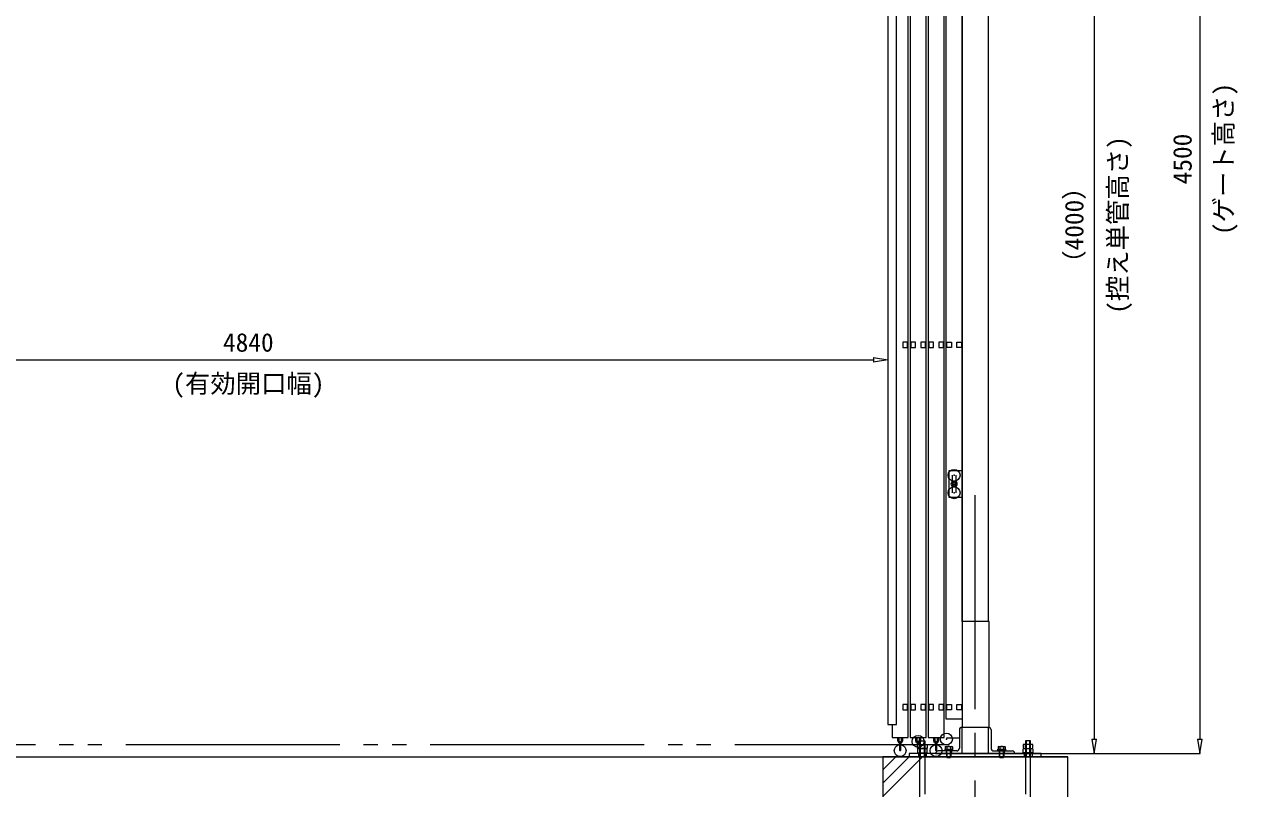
# Model space of a CAD drawing. Units: millimetres, scale not verified. Extents: x -10062 to 10062, y -16938 to 16938.
# Drawn here: x -4211 to 381, y -13908 to -11016 of the extents above; entities that cross this region are included whole.
import ezdxf
from ezdxf.enums import TextEntityAlignment as Align

# ---------------------------------------------------------------- set-up
doc = ezdxf.new("R2010")
doc.units = ezdxf.units.MM
doc.header["$LTSCALE"] = 90
doc.header["$PDMODE"] = 32
doc.header["$PDSIZE"] = 45
for name, pattern in [('CHAIN2', [12, 9, -1, 1, -1]), ('DASHED1', [1.8, 1.2, -0.6]), ('DOUBLE_CHAIN2', [12.8, 9, -1, 0.6, -0.6, 0.6, -1])]:
    doc.linetypes.add(name, pattern=pattern)
for name, color, linetype, lineweight in [('0-5_ﾍﾞｰｽﾗｲﾝ', 134, 'Continuous', 18), ('0-6_ﾎﾞﾙﾄ類', 134, 'Continuous', 18), ('0-8_ﾜｲﾔｰﾛｰﾌﾟ', 134, 'DOUBLE_CHAIN2', 18), ('0-9_基礎工事用PCA小', 134, 'Continuous', 18), ('0-C_寸法', 134, 'Continuous', 18), ('0-D_側固定棒', 134, 'Continuous', 18), ('1-1_中央走行棒', 134, 'Continuous', 18), ('1-2_中央走行棒右', 134, 'Continuous', 18), ('1-6_通芯', 134, 'CHAIN2', 18), ('1-A_標準柱', 134, 'Continuous', 18)]:
    doc.layers.add(name, color=color, linetype=linetype, lineweight=lineweight)
doc.styles.add('ＭＳ ゴシック', font='')
doc.styles.get('ＭＳ ゴシック').set_extended_font_data('MS Gothic')

msp = doc.modelspace()

# ---------------------------------------------------------------- linework, layer by layer
at = {"layer": '0-5_ﾍﾞｰｽﾗｲﾝ'}
for p, q in [((-7874.01, -13787.5), (-262.5, -13787.5)), ((-362.5, -13775.5), (237.5, -13775.5))]:
    msp.add_line(p, q, dxfattribs=at)
at = {"layer": '0-6_ﾎﾞﾙﾄ類'}
for p, q in [((-822.02, -13755.47), (-822.02, -13740.9)), ((-822.02, -13758.33), (-822.02, -13772.9)), ((-802.97, -13755.47), (-802.97, -13740.9)), ((-802.97, -13758.33), (-802.97, -13772.9)), ((-724.34, -13748.5), (-726.16, -13749.56)), ((-726.16, -13749.56), (-726.16, -13758.3)), ((-726.16, -13758.3), (-698.83, -13758.3)), ((-724.34, -13748.5), (-700.67, -13748.5)), ((-723.74, -13758.5), (-701.25, -13758.5)), ((-720.5, -13787.5), (-720.5, -13765.5)), ((-719.33, -13749.56), (-719.33, -13758.3)), ((-719.27, -13790.3), (-719.27, -13765.5)), ((-713.7, -13761.5), (-712.62, -13765.5)), ((-712.38, -13761.5), (-711.31, -13765.5)), ((-705.66, -13749.56), (-705.66, -13758.3)), ((-704.5, -13787.5), (-704.5, -13765.5)), ((-700.67, -13748.5), (-698.83, -13749.56)), ((-698.83, -13749.56), (-698.83, -13758.3)), ((-524.33, -13748.5), (-526.17, -13749.56)), ((-526.17, -13749.56), (-526.17, -13758.3)), ((-526.17, -13758.3), (-498.83, -13758.3)), ((-524.33, -13748.5), (-500.66, -13748.5)), ((-523.75, -13758.5), (-501.25, -13758.5)), ((-520.5, -13787.5), (-520.5, -13765.5)), ((-519.34, -13749.56), (-519.34, -13758.3)), ((-519.27, -13790.3), (-519.27, -13765.5)), ((-513.69, -13761.5), (-512.62, -13765.5)), ((-512.38, -13761.5), (-511.31, -13765.5)), ((-505.67, -13749.56), (-505.67, -13758.3)), ((-504.5, -13787.5), (-504.5, -13765.5)), ((-500.66, -13748.5), (-498.83, -13749.56)), ((-498.83, -13749.56), (-498.83, -13758.3)), ((-422.03, -13755.47), (-422.03, -13740.9)), ((-422.03, -13758.33), (-422.03, -13772.9)), ((-402.98, -13755.47), (-402.98, -13740.9)), ((-402.98, -13758.33), (-402.98, -13772.9)), ((-720.5, -13787.5), (-719.27, -13790.3)), ((-520.5, -13787.5), (-519.27, -13790.3))]:
    msp.add_line(p, q, dxfattribs=at)
for points in [[(-830.98, -13755.47), (-830.98, -13740.9), (-794.02, -13740.9), (-794.02, -13755.47), (-796.5, -13756.9), (-828.5, -13756.9)], [(-830.98, -13758.33), (-830.98, -13772.9), (-794.02, -13772.9), (-794.02, -13758.33), (-796.5, -13756.9), (-828.5, -13756.9)], [(-830.5, -13772.9), (-794.5, -13772.9), (-794.5, -13775.5), (-830.5, -13775.5)], [(-698.5, -13758.5), (-698.5, -13761.5), (-726.5, -13761.5), (-726.5, -13758.5)], [(-726.5, -13761.5), (-698.5, -13761.5), (-698.5, -13765.5), (-726.5, -13765.5)], [(-498.5, -13758.5), (-498.5, -13761.5), (-526.5, -13761.5), (-526.5, -13758.5)], [(-526.5, -13761.5), (-498.5, -13761.5), (-498.5, -13765.5), (-526.5, -13765.5)], [(-394.03, -13755.47), (-394.03, -13740.9), (-430.97, -13740.9), (-430.97, -13755.47), (-428.5, -13756.9), (-396.5, -13756.9)], [(-394.03, -13758.33), (-394.03, -13772.9), (-430.97, -13772.9), (-430.97, -13758.33), (-428.5, -13756.9), (-396.5, -13756.9)], [(-394.5, -13772.9), (-430.5, -13772.9), (-430.5, -13775.5), (-394.5, -13775.5)]]:
    msp.add_lwpolyline(points, close=True, dxfattribs=at)
for points in [[(-719.27, -13790.3), (-705.73, -13790.3), (-705.73, -13765.5)], [(-519.27, -13790.3), (-505.73, -13790.3), (-505.73, -13765.5)], [(-720.5, -13787.5), (-704.5, -13787.5), (-705.73, -13790.3)], [(-520.5, -13787.5), (-504.5, -13787.5), (-505.73, -13790.3)]]:
    msp.add_lwpolyline(points, dxfattribs=at)
for centre, radius, start, end in [((-826.5, -13747.72), 8.96, 240.0064, 300.0064), ((-826.5, -13766.08), 8.96, 60.0064, 120.0064), ((-812.5, -13789.35), 32.45, 72.93497, 107.07105), ((-812.5, -13724.45), 32.45, 252.93497, 287.07105), ((-798.5, -13747.73), 8.95, 239.98131, 300.0315), ((-798.5, -13766.07), 8.95, 59.98131, 120.0315), ((-722.75, -13754.55), 6.05, 55.616, 124.384), ((-723.74, -13758.3), 0.198, 180, 270), ((-712.5, -13771.12), 22.62, 72.412, 107.588), ((-702.25, -13754.55), 6.05, 55.616, 124.384), ((-701.25, -13758.3), 0.198, 270, 0), ((-522.75, -13754.55), 6.05, 55.616, 124.384), ((-523.75, -13758.3), 0.198, 180, 270), ((-512.5, -13771.12), 22.62, 72.412, 107.588), ((-502.25, -13754.55), 6.05, 55.616, 124.384), ((-501.25, -13758.3), 0.198, 270, 0), ((-426.5, -13747.73), 8.95, 239.9685, 300.01869), ((-426.5, -13766.07), 8.95, 59.9685, 120.01869), ((-412.5, -13724.45), 32.45, 252.92895, 287.06503), ((-412.51, -13789.35), 32.45, 72.92895, 107.06503), ((-398.5, -13747.72), 8.96, 239.9936, 299.9936), ((-398.5, -13766.08), 8.96, 59.9936, 119.9936)]:
    msp.add_arc(centre, radius, start, end, dxfattribs=at)
at = {"layer": '0-8_ﾜｲﾔｰﾛｰﾌﾟ'}
msp.add_line((-712.5, -13742.5), (-6012.5, -13742.5), dxfattribs=at)
at = {"layer": '0-9_基礎工事用PCA小'}
for p, q in [((-962.5, -13937.5), (-812.5, -13787.5)), ((-962.5, -13887.5), (-862.5, -13787.5)), ((-962.5, -13837.5), (-912.5, -13787.5)), ((-822.02, -13787.5), (-802.97, -13787.5)), ((-402.98, -13787.5), (-422.03, -13787.5))]:
    msp.add_line(p, q, dxfattribs=at)
at = {"layer": '0-9_基礎工事用PCA小', "linetype": 'DASHED1'}
for p, q in [((-827.19, -13775.5), (-827.19, -13787.5)), ((-797.5, -13775.5), (-797.5, -13787.5)), ((-720.5, -13775.5), (-720.5, -13787.5)), ((-704.5, -13775.5), (-704.5, -13787.5)), ((-520.5, -13775.5), (-520.5, -13787.5)), ((-504.5, -13775.5), (-504.5, -13787.5)), ((-427.5, -13775.5), (-427.5, -13787.5)), ((-397.5, -13775.5), (-397.5, -13787.5))]:
    msp.add_line(p, q, dxfattribs=at)
at = {"layer": '0-9_基礎工事用PCA小'}
for points in [[(-822.02, -14304.45), (-822.02, -13727.5), (-802.97, -13727.5), (-802.97, -13929.5)], [(-822.02, -13790), (-819.52, -13787.5), (-819.52, -13727.5), (-805.47, -13727.5), (-805.47, -13787.5), (-802.97, -13790)], [(-402.98, -14304.45), (-402.98, -13727.5), (-422.03, -13727.5), (-422.03, -13929.5)], [(-402.98, -13790), (-405.48, -13787.5), (-405.48, -13727.5), (-419.53, -13727.5), (-419.53, -13787.5), (-422.03, -13790)]]:
    msp.add_lwpolyline(points, dxfattribs=at)
for points in [[(-962.5, -14687.5), (-262.5, -14687.5), (-262.5, -13787.5), (-962.5, -13787.5)], [(-862.5, -13787.5), (-362.5, -13787.5), (-362.5, -13775.5), (-862.5, -13775.5)]]:
    msp.add_lwpolyline(points, close=True, dxfattribs=at)
at = {"layer": '0-C_寸法'}
for p, q in [((237.5, -9330.5), (237.5, -13720.5)), ((-162.5, -9830.5), (-162.5, -13720.5)), ((-942.5, -11845.3), (-942.5, -12286.9)), ((-5727.5, -12285.9), (-997.5, -12285.9)), ((-997.5, -12276.73), (-942.5, -12285.9)), ((-997.5, -12276.73), (-997.5, -12295.07)), ((-942.5, -12285.9), (-997.5, -12295.07)), ((-171.67, -13720.5), (-162.5, -13775.5)), ((-171.67, -13720.5), (-153.33, -13720.5)), ((-162.5, -13775.5), (-153.33, -13720.5)), ((228.33, -13720.5), (237.5, -13775.5)), ((228.33, -13720.5), (246.66, -13720.5)), ((237.5, -13775.5), (246.66, -13720.5)), ((-561.5, -13775.5), (238.5, -13775.5)), ((-473.04, -13775.5), (-161.5, -13775.5))]:
    msp.add_line(p, q, dxfattribs=at)
at = {"layer": '0-D_側固定棒'}
for points in [[(-722.5, -13589.94), (-722.5, -9974.94), (-662.5, -9974.94), (-662.5, -13644.94), (-722.5, -13644.94)], [(-702.85, -12238.44), (-720.15, -12238.44), (-720.15, -12218.44), (-702.85, -12218.44)], [(-664.85, -12238.44), (-682.15, -12238.44), (-682.15, -12218.44), (-664.85, -12218.44)], [(-687.59, -12746.44), (-682.69, -12754.94), (-687.59, -12763.44), (-697.41, -12763.44), (-702.31, -12754.94), (-697.41, -12746.44)], [(-702.85, -13609.94), (-720.15, -13609.94), (-720.15, -13589.94), (-702.85, -13589.94)], [(-664.85, -13609.94), (-682.15, -13609.94), (-682.15, -13589.94), (-664.85, -13589.94)]]:
    msp.add_lwpolyline(points, close=True, dxfattribs=at)
for radius in [11, 8.5, 4.76, 4.22]:
    msp.add_circle((-692.5, -12754.94), radius, dxfattribs=at)
for start, end in [(132.757, 167.243), (192.757, 227.243), (72.757, 107.243), (252.757, 287.243), (12.757, 47.243), (312.757, 347.243)]:
    msp.add_arc((-692.5, -12754.94), 8.9, start, end, dxfattribs=at)
at = {"layer": '1-1_中央走行棒'}
for p, q in [((-837.05, -13728.04), (-837.05, -13714.94)), ((-832.05, -13728.04), (-832.05, -13714.94)), ((-825.05, -13714.94), (-825.05, -13728.04)), ((-820.05, -13714.94), (-820.05, -13727.5)), ((-769.05, -13728.04), (-769.05, -13714.94)), ((-764.05, -13728.04), (-764.05, -13714.94)), ((-757.05, -13714.94), (-757.05, -13728.04)), ((-752.05, -13714.94), (-752.05, -13728.04)), ((-831, -13729.44), (-831, -13764.44)), ((-826, -13740.9), (-826, -13729.44)), ((-763, -13729.44), (-763, -13764.44)), ((-758, -13764.44), (-758, -13729.44))]:
    msp.add_line(p, q, dxfattribs=at)
for points in [[(-853.5, -9494.94), (-858.5, -9494.94), (-858.5, -13714.94), (-798.5, -13714.94), (-798.5, -9539.5)], [(-790.5, -9547.5), (-790.5, -13714.94), (-730.5, -13714.94), (-730.5, -9799.49)]]:
    msp.add_lwpolyline(points, dxfattribs=at)
for points in [[(-856.15, -12238.44), (-838.85, -12238.44), (-838.85, -12218.44), (-856.15, -12218.44)], [(-818.15, -12238.44), (-800.85, -12238.44), (-800.85, -12218.44), (-818.15, -12218.44)], [(-788.15, -12238.44), (-770.85, -12238.44), (-770.85, -12218.44), (-788.15, -12218.44)], [(-750.15, -12238.44), (-732.85, -12238.44), (-732.85, -12218.44), (-750.15, -12218.44)], [(-856.15, -13609.94), (-838.85, -13609.94), (-838.85, -13589.94), (-856.15, -13589.94)], [(-818.15, -13609.94), (-800.85, -13609.94), (-800.85, -13589.94), (-818.15, -13589.94)], [(-788.15, -13609.94), (-770.85, -13609.94), (-770.85, -13589.94), (-788.15, -13589.94)], [(-750.15, -13609.94), (-732.85, -13609.94), (-732.85, -13589.94), (-750.15, -13589.94)]]:
    msp.add_lwpolyline(points, close=True, dxfattribs=at)
for centre, radius, start, end in [((-828.55, -13728.04), 8.5, 180, 253.25351), ((-828.55, -13728.04), 3.5, 180, 225.59204), ((-828.5, -13764.44), 2.5, 180, 188.10961), ((-828.55, -13728.04), 3.5, 316.78662, 360), ((-828.55, -13728.04), 8.5, 287.46347, 320.1518), ((-760.55, -13728.04), 8.5, 180, 253.25351), ((-760.55, -13728.04), 3.5, 180, 225.59204), ((-760.55, -13728.04), 8.5, 287.46347, 360), ((-760.55, -13728.04), 3.5, 316.78662, 360)]:
    msp.add_arc(centre, radius, start, end, dxfattribs=at)
for p in [(-828.5, -13729.44), (-760.5, -13764.44)]:
    msp.add_point(p, dxfattribs=at)
at = {"layer": '1-2_中央走行棒右'}
for p, q in [((-905.05, -13728.04), (-905.05, -13714.94)), ((-900.05, -13728.04), (-900.05, -13714.94)), ((-893.05, -13714.94), (-893.05, -13728.04)), ((-888.05, -13714.94), (-888.05, -13728.04)), ((-899, -13729.44), (-899, -13764.44)), ((-894, -13764.44), (-894, -13729.44))]:
    msp.add_line(p, q, dxfattribs=at)
msp.add_lwpolyline([(-926.5, -13664.94), (-926.5, -13714.94), (-866.5, -13714.94), (-866.5, -9494.94), (-871.5, -9494.94)], dxfattribs=at)
for points in [[(-942.5, -13664.94), (-910.5, -13664.94), (-910.5, -10914.94), (-942.5, -10914.94)], [(-886.15, -12238.44), (-868.85, -12238.44), (-868.85, -12218.44), (-886.15, -12218.44)], [(-886.15, -13609.94), (-868.85, -13609.94), (-868.85, -13589.94), (-886.15, -13589.94)]]:
    msp.add_lwpolyline(points, close=True, dxfattribs=at)
for radius, start, end in [(8.5, 180, 253.25351), (3.5, 180, 225.59204), (8.5, 287.46347, 360), (3.5, 316.78662, 360)]:
    msp.add_arc((-896.55, -13728.04), radius, start, end, dxfattribs=at)
msp.add_point((-896.5, -13764.44), dxfattribs=at)
at = {"layer": '1-6_通芯'}
msp.add_line((-612.5, -14687.5), (-612.5, -12775.5), dxfattribs=at)
at = {"layer": '1-A_標準柱'}
for p, q in [((-662.5, -13275.5), (-662.5, -9825.5)), ((-562.5, -13275.5), (-562.5, -9825.5)), ((-700, -12722.5), (-700, -12746.89)), ((-700, -12762.99), (-700, -12788.5)), ((-685, -12746.89), (-685, -12722.5)), ((-685, -12788.5), (-685, -12762.99)), ((-672.5, -13685.5), (-672.5, -13755.5)), ((-552.5, -13685.5), (-552.5, -13755.5)), ((-682.5, -13765.5), (-752.5, -13765.5)), ((-542.5, -13765.5), (-472.5, -13765.5)), ((-662.5, -13775.5), (-562.5, -13775.5))]:
    msp.add_line(p, q, dxfattribs=at)
at = {"layer": '1-A_標準柱', "linetype": 'DASHED1'}
for p, q in [((-722.5, -13765.5), (-722.5, -13775.5)), ((-702.5, -13765.5), (-702.5, -13775.5)), ((-522.5, -13765.5), (-522.5, -13775.5)), ((-502.5, -13765.5), (-502.5, -13775.5))]:
    msp.add_line(p, q, dxfattribs=at)
at = {"layer": '1-A_標準柱'}
for points in [[(-662.5, -12705.5), (-712.5, -12705.5), (-712.5, -12805.5), (-662.5, -12805.5)], [(-559.3, -13275.5), (-662.5, -13275.5), (-662.5, -13675.5), (-559.3, -13675.5)]]:
    msp.add_lwpolyline(points, close=True, dxfattribs=at)
for points in [[(-762.5, -13775.5), (-662.5, -13775.5), (-662.5, -13675.5)], [(-462.5, -13775.5), (-562.5, -13775.5), (-562.5, -13675.5)], [(-721.5, -13715.5), (-672.5, -13715.5), (-672.5, -13725.5)]]:
    msp.add_lwpolyline(points, dxfattribs=at)
for centre, start, end in [((-662.5, -13685.5), 90, 180), ((-562.5, -13685.5), 0, 90), ((-752.5, -13775.5), 90, 180), ((-682.5, -13755.5), 270, 360), ((-542.5, -13755.5), 180, 270), ((-472.5, -13775.5), 0, 90)]:
    msp.add_arc(centre, 10, start, end, dxfattribs=at)
for p in [(-692.5, -12722.5), (-692.5, -12788.5), (-721.5, -13720.5)]:
    msp.add_point(p, dxfattribs=at)

# ---------------------------------------------------------------- texts
at = {"layer": '0-C_寸法', "style": 'ＭＳ ゴシック'}
for s, p in [('(ゲート高さ)', (383.1, -11813.5)), ('(控え単管高さ)', (-16.9, -12111.5)), ('4500', (227.6, -11621.5)), ('（4000）', (-181.77, -11967.5))]:
    msp.add_text(s, height=70.38, rotation=90, dxfattribs=at).set_placement(p, align=Align.BOTTOM_LEFT)
for s, p in [('4840', (-3458.5, -12276)), ('(有効開口幅)', (-3650.5, -12431.5))]:
    msp.add_text(s, height=70.38, dxfattribs=at).set_placement(p, align=Align.BOTTOM_LEFT)

doc.saveas('drawing.dxf')
